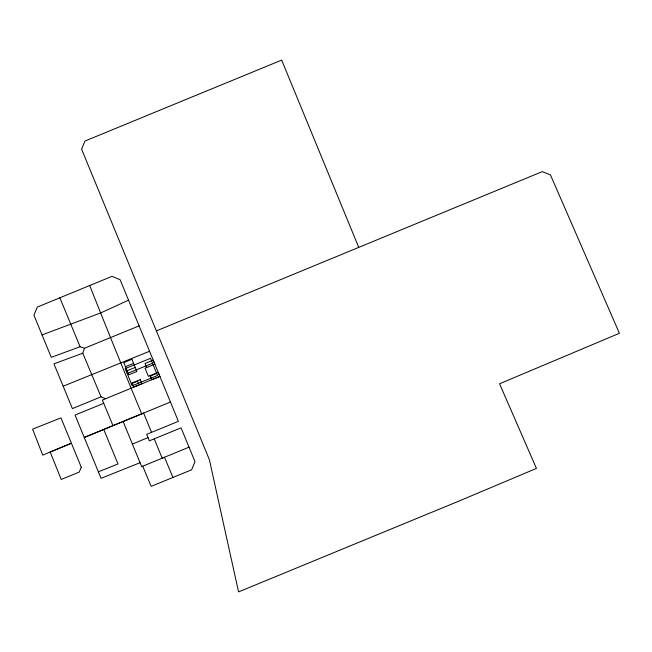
<?xml version="1.0" encoding="UTF-8"?>
<svg xmlns="http://www.w3.org/2000/svg" width="652" height="652" viewBox="0 0 652 652"><rect width="100%" height="100%" fill="white"/><g stroke="black" fill="none" stroke-linecap="round" stroke-linejoin="round"><path stroke-width="0.98" d="M105.648 398.771L101.044 396.815L82.788 353.221L84.516 348.241L139.112 325.878M128.525 300.164L100.921 312.846L42.046 334.9L33.937 315.185L37.311 307.076L111.997 276.342L120.123 279.732L178.395 421.347L146.676 434.346L149.332 440.85L181.069 427.851L194.997 461.689L191.606 469.815L151.158 486.376L142.739 466.204M159.903 376.4L102.38 400.067L112.983 425.658M132.397 444.069L148.012 437.598M156.382 330.906L542.293 171.623L550.451 174.923L619.4 333.278L499.571 383.767L536.433 468.421L458.405 501.306L238.559 591.902L209.398 459.75L81.59 149.145L84.972 141.036L281.68 60.098L358.665 247.181M101.044 396.815L72.38 408.6L53.945 363.84L82.788 353.221M103.733 403.319L75.053 415.088L84.247 437.476L143.619 413.066L151.549 432.374M170.449 402.023L84.247 437.476L101.06 478.307L140.066 462.708M189.023 447.158L162.169 458.209L154.222 438.861M149.561 351.273L63.162 386.212M125.453 366.677L133.595 363.368M127.107 370.752L135.249 367.443M127.205 373.547L152.544 363.245M131.345 383.726L137.499 381.224L138.338 383.294M156.676 373.425L150.53 375.927L151.37 377.997M98.387 471.795L117.996 463.955L103.766 429.456M84.516 348.241L80.082 346.734L51.272 357.337L42.046 334.9M172.951 477.46L164.508 457.239L141.68 466.645L123.114 421.485M80.082 346.734L59.854 297.793M89.683 285.519C106.757 328.404 123.986 371.208 141.712 413.841M146.684 367.541L145.029 363.466L153.171 360.157L154.826 364.232L145.062 368.201L148.371 376.343L158.134 372.373L159.789 376.448L151.647 379.757L149.993 375.682M81.272 467.223L79.234 472.081L61.247 479.464L50.171 452.048L71.394 443.221L60.962 417.867L32.6 429.155L42.747 455.129L71.394 443.221L81.272 467.223M131.94 359.293L123.798 362.602L128.762 374.827L136.904 371.51L131.94 359.293M150.539 358.315L125.2 368.616L132.185 385.797L157.523 375.503L150.539 358.315M140.221 379.66L132.071 382.968L133.725 387.043L141.875 383.726L140.221 379.66"/></g></svg>
